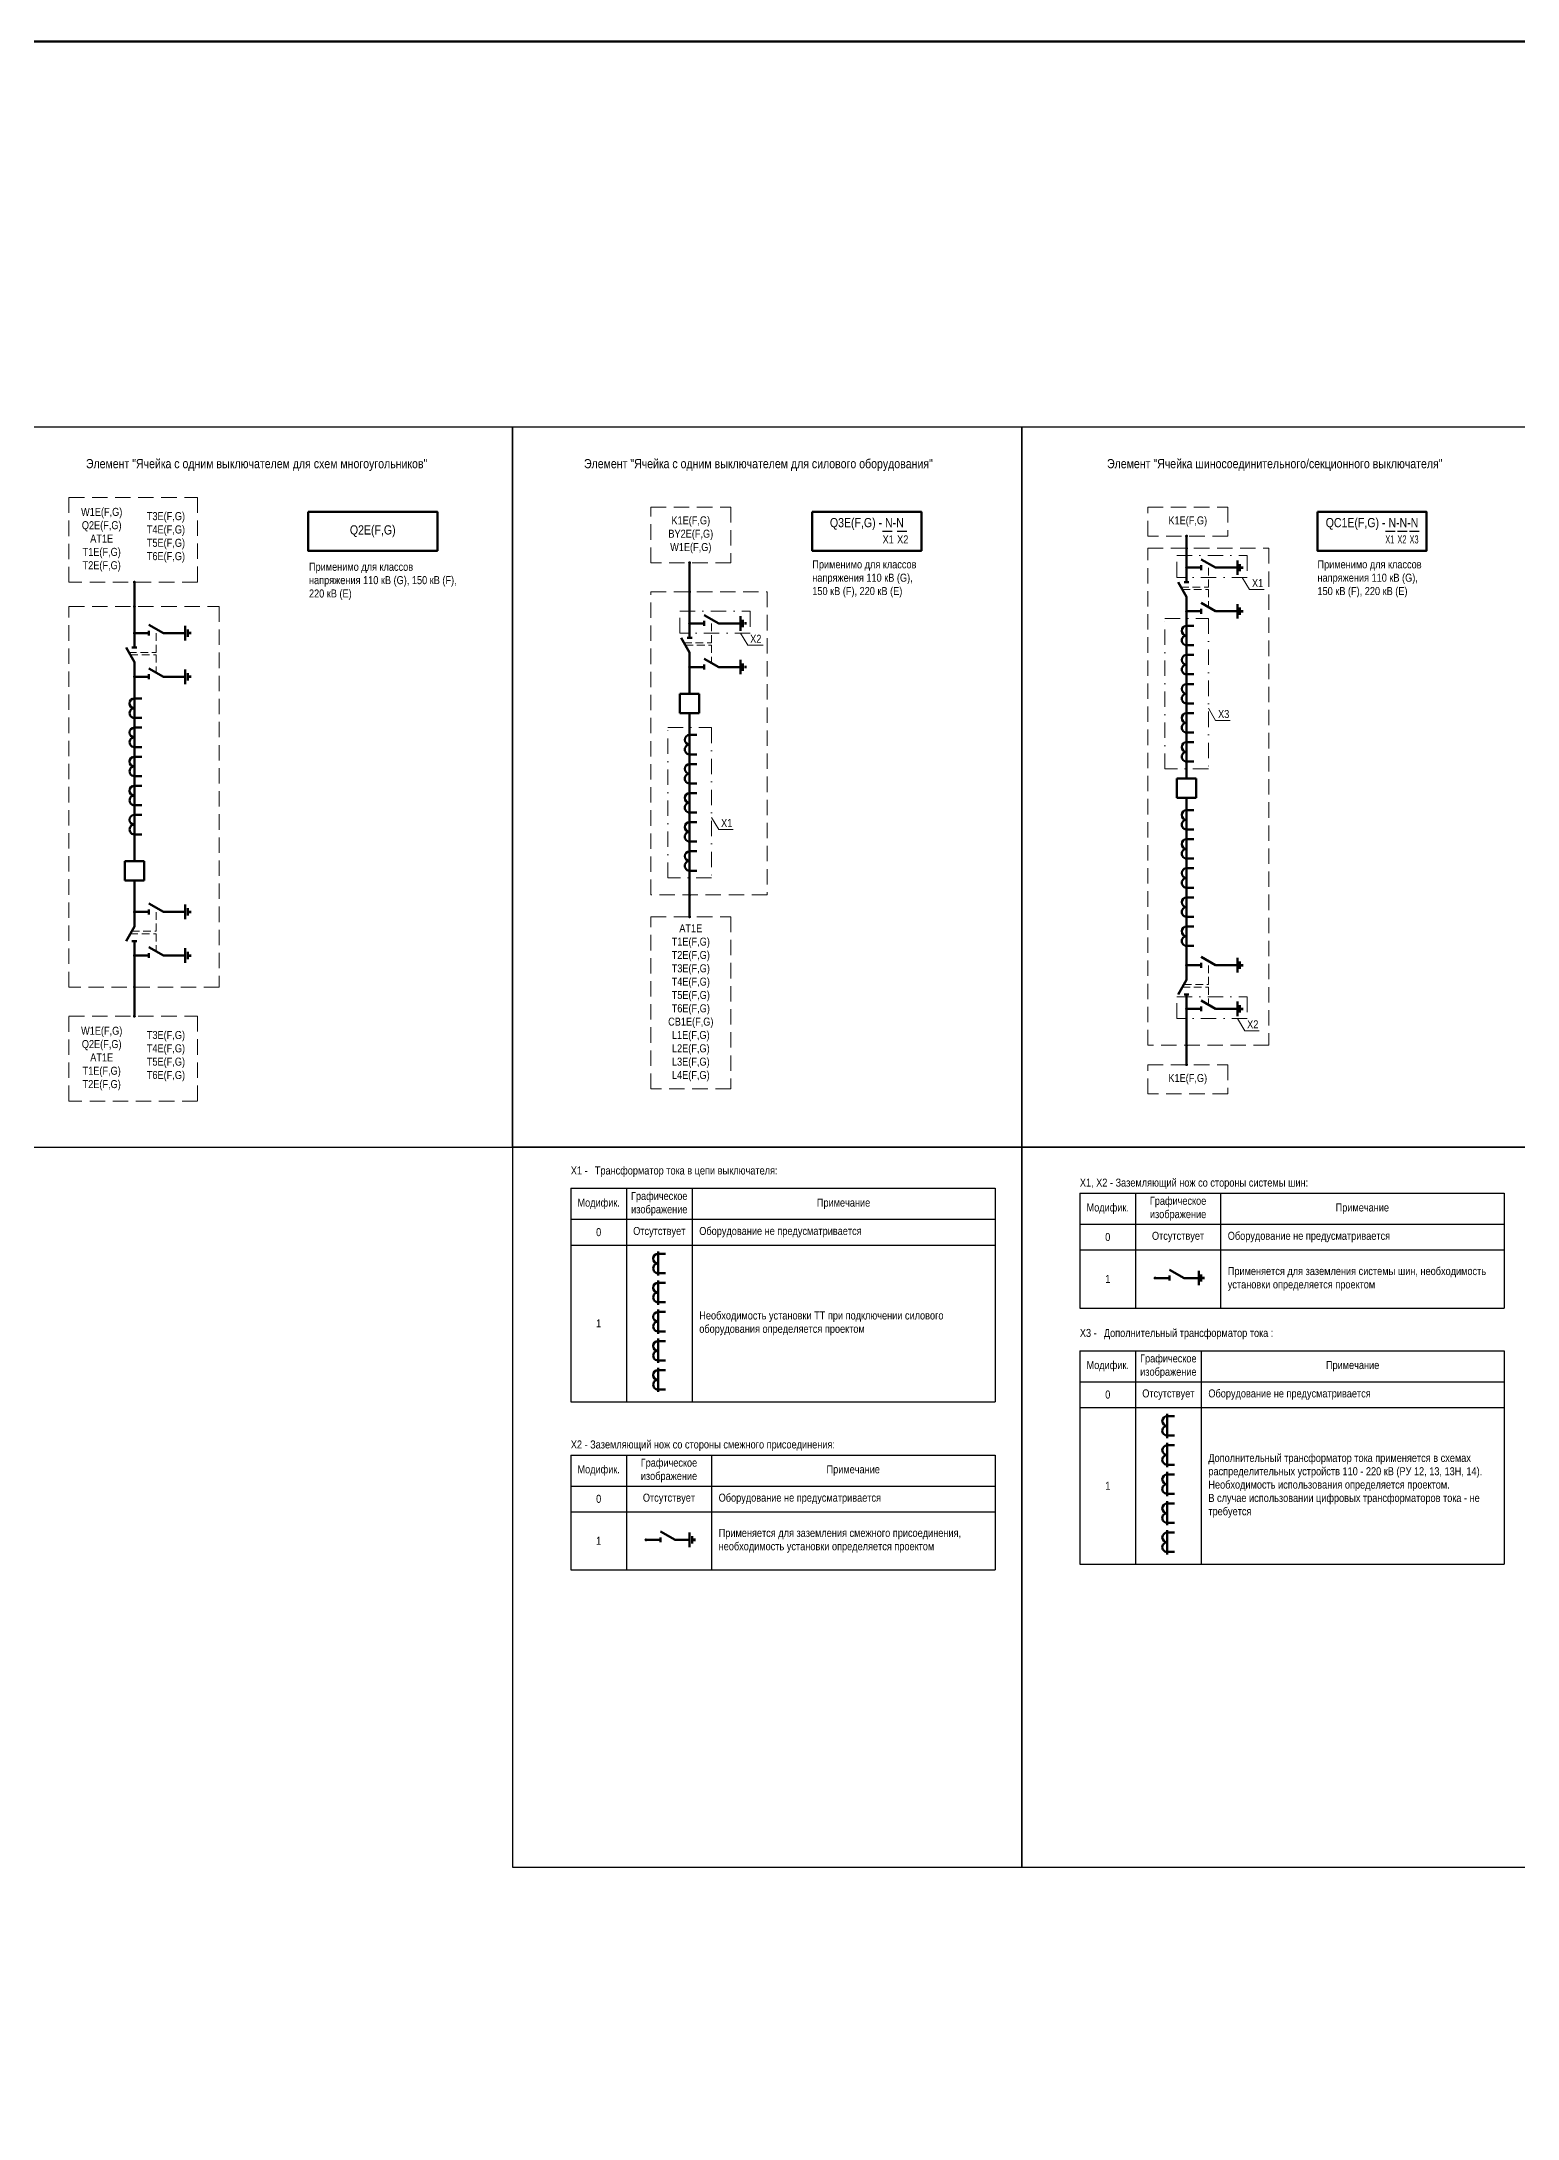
# Model space of a CAD drawing. Header units: millimetres. Extents: x 2565 to 10526, y 3800 to 9503.
# Drawn here: x 5123 to 5732, y 6928 to 7785 of the extents above; entities that cross this region are included whole.
import ezdxf
from ezdxf.enums import TextEntityAlignment as Align

# ---------------------------------------------------------------- set-up
doc = ezdxf.new("R2010")
doc.units = ezdxf.units.MM
doc.linetypes.add('штриховая2', pattern=[9.525, 6.35, -3.175])
doc.linetypes.add('штрихпунктирная2', pattern=[12.7, 6.35, -3.175, 0, -3.175])
for name, color, linetype, lineweight in [('Обводящая', 1, 'штрихпунктирная2', 13), ('Основная', 7, 'Continuous', 30), ('Толстая', 7, 'Continuous', 53), ('Штриховая', 7, 'штриховая2', 20)]:
    doc.layers.add(name, color=color, linetype=linetype, lineweight=lineweight)
doc.layers.add('Рамка', color=190, linetype='Continuous', lineweight=25, plot=False)
doc.styles.add('Narrow', font='ARIALN.TTF')
doc.styles.add('Вывод', font='tahoma.ttf', dxfattribs={"height": 2.5})
doc.styles.add('Компонент', font='ARIALN.TTF', dxfattribs={"height": 3.5})

# ---------------------------------------------------------------- blocks, each defined once
blk = doc.blocks.new('*U56')
at = {"color": 0}
for p, q in [((0, 0), (-8, 0)), ((-8, -8), (-8, 0)), ((0, -8), (0, 0)), ((0, -8), (-8, -8))]:
    blk.add_line(p, q, dxfattribs=at)
at = {"layer": 'Основная', "style": 'Компонент'}
blk.add_attdef('ОУ', text='', height=3.5, dxfattribs=at).set_placement((-15, -3), align=Align.MIDDLE_CENTER)
blk = doc.blocks.new('*U42')
at = {"color": 0, "lineweight": 50}
blk.add_line((0, -5), (0, 5), dxfattribs=at)
at = {"color": 0, "ltscale": 0.25}
for p, q in [((0, 4), (3, 4)), ((0, -4), (3, -4))]:
    blk.add_line(p, q, dxfattribs=at)
for centre, major_axis, start_param, end_param in [((0, -2), (-2, 0), 4.712389, 7.853982), ((0, 2), (0, -2), 3.141593, 6.283185)]:
    blk.add_ellipse(centre, major_axis=major_axis, ratio=1, start_param=start_param, end_param=end_param, dxfattribs=at)
at = {"layer": 'Основная'}
for tag, height, style, p in [('ОУ', 3.5, 'Компонент', (-6, 0)), ('В1', 2.5, 'Вывод', (5, 6)), ('В2', 2.5, 'Вывод', (5, -6))]:
    blk.add_attdef(tag, text='', height=height, dxfattribs=dict(at, style=style)).set_placement(p, align=Align.MIDDLE_CENTER)
blk = doc.blocks.new('*U25')
at = {"color": 0}
for p, q in [((-3, 0), (0, 0)), ((0, -3), (0, 3)), ((1, -1.5), (1, 1.5)), ((2, -0.5), (2, 0.5))]:
    blk.add_line(p, q, dxfattribs=at)
blk = doc.blocks.new('*U191')
at = {"color": 0}
blk.add_line((0, 0), (6, 3.43), dxfattribs=at)
blk = doc.blocks.new('*U35')
at = {"color": 0}
blk.add_line((0, -1), (0, 1), dxfattribs=at)
blk = doc.blocks.new('*U93')
at = {"color": 0}
for p, q in [((0, 9), (0, 3)), ((0, -3), (0, -9))]:
    blk.add_line(p, q, dxfattribs=at)
at = {"color": 0, "ltscale": 0.25, "xscale": -1, "rotation": 90}
for name, p in [('*U191', (0, 3)), ('*U35', (0, -3))]:
    blk.add_blockref(name, p, dxfattribs=at)
at = {"layer": 'Основная'}
for tag, height, style, p in [('ОУ', 3.5, 'Компонент', (-12, 0)), ('В2', 2.5, 'Вывод', (2, 7)), ('В1', 2.5, 'Вывод', (2, -7))]:
    blk.add_attdef(tag, text='', height=height, dxfattribs=dict(at, style=style)).set_placement(p, align=Align.MIDDLE_CENTER)
blk = doc.blocks.new('*U41')
at = {"color": 0}
for p, q in [((-3, 0), (-9, 0)), ((9, 0), (3, 0))]:
    blk.add_line(p, q, dxfattribs=at)
at = {"color": 0, "ltscale": 0.25, "xscale": -1}
for name, p in [('*U191', (3, 0)), ('*U35', (-3, 0))]:
    blk.add_blockref(name, p, dxfattribs=at)
at = {"layer": 'Основная'}
for tag, height, style, p in [('ОУ', 3.5, 'Компонент', (0, 12)), ('В1', 2.5, 'Вывод', (-7, -2)), ('В2', 2.5, 'Вывод', (7, -2))]:
    blk.add_attdef(tag, text='', height=height, dxfattribs=dict(at, style=style)).set_placement(p, align=Align.MIDDLE_CENTER)
blk = doc.blocks.new('*U33')
at = {"color": 0}
for p, q in [((0, 3), (0, 9)), ((0, -9), (0, -3))]:
    blk.add_line(p, q, dxfattribs=at)
at = {"color": 0, "ltscale": 0.25, "rotation": 89.99999999999999}
for name, p in [('*U191', (0, -3)), ('*U35', (0, 3))]:
    blk.add_blockref(name, p, dxfattribs=at)
at = {"layer": 'Основная'}
for tag, height, style, p in [('ОУ', 3.5, 'Компонент', (-12, 0)), ('В1', 2.5, 'Вывод', (2, 7)), ('В2', 2.5, 'Вывод', (2, -7))]:
    blk.add_attdef(tag, text='', height=height, dxfattribs=dict(at, style=style)).set_placement(p, align=Align.MIDDLE_CENTER)
blk = doc.blocks.new('*T76')
at = {"layer": 'Основная', "color": 0, "linetype": 'ByBlock', "lineweight": -2, "transparency": 16777216}
for p, q in [((0, 0), (175, 0)), ((0, 0), (0, -47.37)), ((23, 0), (23, -47.37)), ((58, 0), (58, -47.37)), ((175, 0), (175, -47.37)), ((0, -12.79), (175, -12.79)), ((0, -23.39), (175, -23.39)), ((0, -47.37), (175, -47.37))]:
    blk.add_line(p, q, dxfattribs=at)
at = {"layer": 'Основная', "color": 0, "transparency": 16777216, "char_height": 3.3, "style": 'Narrow'}
for s, insert, width, attachment_point in [('Модифик.', (11.5, -6.4), 20, 5), ('Графическое изображение', (40.5, -6.4), 32, 5), ('Примечание', (116.5, -6.4), 114, 5), ('0', (11.5, -18.09), 20, 5), ('Отсутствует', (40.5, -18.09), 32, 5), ('Оборудование не предусматривается', (61, -18.09), 111, 4), ('1', (11.5, -35.38), 20, 5), ('Применяется для заземления системы шин, необходимость установки определяется проектом', (61, -35.38), 111, 4)]:
    blk.add_mtext(s, dxfattribs=dict(at, insert=insert, width=width, attachment_point=attachment_point))
blk = doc.blocks.new('*T77')
at = {"layer": 'Основная', "color": 0, "linetype": 'ByBlock', "lineweight": -2, "transparency": 16777216}
for p, q in [((0, 0), (175, 0)), ((0, 0), (0, -88)), ((23, 0), (23, -88)), ((50, 0), (50, -88)), ((175, 0), (175, -88)), ((0, -12.79), (175, -12.79)), ((0, -23.39), (175, -23.39)), ((0, -88), (175, -88))]:
    blk.add_line(p, q, dxfattribs=at)
at = {"layer": 'Основная', "color": 0, "transparency": 16777216, "char_height": 3.3, "style": 'Narrow'}
for s, insert, width, attachment_point in [('Модифик.', (11.5, -6.4), 20, 5), ('Графическое изображение', (36.5, -6.4), 24, 5), ('Примечание', (112.5, -6.4), 122, 5), ('0', (11.5, -18.09), 20, 5), ('Отсутствует', (36.5, -18.09), 24, 5), ('Оборудование не предусматривается', (53, -18.09), 119, 4), ('Дополнительный трансформатор тока применяется в схемах распределительных устройств 110 - 220 кВ (РУ 12, 13, 13Н, 14). Необходимость использования определяется проектом.\\PВ случае использовании цифровых трансформаторов тока - не требуется', (53, -55.7), 119, 4), ('1', (11.5, -55.7), 20, 5)]:
    blk.add_mtext(s, dxfattribs=dict(at, insert=insert, width=width, attachment_point=attachment_point))
blk = doc.blocks.new('*T167')
at = {"layer": 'Основная', "color": 0, "linetype": 'ByBlock', "lineweight": -2, "transparency": 16777216}
for p, q in [((0, 0), (175, 0)), ((0, 0), (0, -88)), ((23, 0), (23, -88)), ((50, 0), (50, -88)), ((175, 0), (175, -88)), ((0, -12.79), (175, -12.79)), ((0, -23.39), (175, -23.39)), ((0, -88), (175, -88))]:
    blk.add_line(p, q, dxfattribs=at)
at = {"layer": 'Основная', "color": 0, "transparency": 16777216, "char_height": 3.3, "style": 'Narrow'}
for s, insert, width, attachment_point in [('Модифик.', (11.5, -6.4), 20, 5), ('Графическое изображение', (36.5, -6.4), 24, 5), ('Примечание', (112.5, -6.4), 122, 5), ('0', (11.5, -18.09), 20, 5), ('Отсутствует', (36.5, -18.09), 24, 5), ('Оборудование не предусматривается', (53, -18.09), 119, 4), ('Необходимость установки ТТ при подключении силового оборудования определяется проектом', (53, -55.7), 119, 4), ('1', (11.5, -55.7), 20, 5)]:
    blk.add_mtext(s, dxfattribs=dict(at, insert=insert, width=width, attachment_point=attachment_point))
blk = doc.blocks.new('*T168')
at = {"layer": 'Основная', "color": 0, "linetype": 'ByBlock', "lineweight": -2, "transparency": 16777216}
for p, q in [((0, 0), (175, 0)), ((0, 0), (0, -47.37)), ((23, 0), (23, -47.37)), ((58, 0), (58, -47.37)), ((175, 0), (175, -47.37)), ((0, -12.79), (175, -12.79)), ((0, -23.39), (175, -23.39)), ((0, -47.37), (175, -47.37))]:
    blk.add_line(p, q, dxfattribs=at)
at = {"layer": 'Основная', "color": 0, "transparency": 16777216, "char_height": 3.3, "style": 'Narrow'}
for s, insert, width, attachment_point in [('Модифик.', (11.5, -6.4), 20, 5), ('Графическое изображение', (40.5, -6.4), 32, 5), ('Примечание', (116.5, -6.4), 114, 5), ('0', (11.5, -18.09), 20, 5), ('Отсутствует', (40.5, -18.09), 32, 5), ('Оборудование не предусматривается', (61, -18.09), 111, 4), ('1', (11.5, -35.38), 20, 5), ('Применяется для заземления смежного присоединения, необходимость установки определяется проектом', (61, -35.38), 111, 4)]:
    blk.add_mtext(s, dxfattribs=dict(at, insert=insert, width=width, attachment_point=attachment_point))

msp = doc.modelspace()

# ---------------------------------------------------------------- linework, layer by layer
at = {"layer": 'Обводящая', "linetype": 'штрихпунктирная2'}
for points in [[(5591, 7573), (5620, 7573), (5620, 7564), (5591, 7564)], [(5386, 7550), (5415, 7550), (5415, 7541), (5386, 7541)], [(5586, 7547), (5604, 7547), (5604, 7485), (5586, 7485)], [(5381, 7502), (5399, 7502), (5399, 7440), (5381, 7440)], [(5591, 7391), (5620, 7391), (5620, 7382), (5591, 7382)]]:
    msp.add_lwpolyline(points, close=True, dxfattribs=at)
at = {"layer": 'Обводящая'}
for points in [[(5618, 7564), (5621, 7559), (5627, 7559)], [(5411, 7541), (5414, 7536), (5421, 7536)], [(5604, 7510), (5607, 7505), (5613, 7505)], [(5399, 7465), (5402, 7460), (5408, 7460)], [(5616, 7382), (5619, 7377), (5625, 7377)]]:
    msp.add_lwpolyline(points, dxfattribs=at)
at = {"layer": 'Основная', "color": 5, "lineweight": 70}
msp.add_lwpolyline([(4029, 7785), (10150, 7785), (10150, 6031), (4029, 6031)], close=True, dxfattribs=at)
at = {"layer": 'Основная'}
for points in [[(5469.62, 7583), (5473.62, 7583)], [(5475.62, 7583), (5479.62, 7583)], [(5677, 7583), (5681, 7583)], [(5682, 7583), (5686, 7583)], [(5687, 7583), (5691, 7583)]]:
    msp.add_lwpolyline(points, dxfattribs=at)
at = {"layer": 'Рамка'}
for points in [[(5107, 7329), (5317, 7329), (5317, 7626), (5107, 7626)], [(5317, 7329), (5527, 7329), (5527, 7626), (5317, 7626)], [(5527, 7329), (5737, 7329), (5737, 7626), (5527, 7626)], [(5317, 7032), (5527, 7032), (5527, 7329), (5317, 7329)], [(5527, 7032), (5737, 7032), (5737, 7329), (5527, 7329)]]:
    msp.add_lwpolyline(points, close=True, dxfattribs=at)
at = {"layer": 'Толстая'}
for points in [[(5232.62, 7591), (5286, 7591), (5286, 7575), (5232.62, 7575)], [(5440.62, 7591), (5485.62, 7591), (5485.62, 7575), (5440.62, 7575)], [(5649, 7591), (5694, 7591), (5694, 7575), (5649, 7575)]]:
    msp.add_lwpolyline(points, close=True, dxfattribs=at)
at = {"layer": 'Толстая', "ltscale": 0.25, "const_width": 0.6}
for points in [[(5594.7, 7581, 1), (5595.3, 7581, 1)], [(5594.7, 7576, 1), (5595.3, 7576, 1)], [(5389.7, 7570, 1), (5390.3, 7570, 1)], [(5594.7, 7568, 1), (5595.3, 7568, 1)], [(5160.7, 7562, 1), (5161.3, 7562, 1)], [(5389.7, 7558, 1), (5390.3, 7558, 1)], [(5160.7, 7552, 1), (5161.3, 7552, 1)], [(5594.7, 7550, 1), (5595.3, 7550, 1)], [(5160.7, 7541, 1), (5161.3, 7541, 1)], [(5389.7, 7545, 1), (5390.3, 7545, 1)], [(5160.7, 7523, 1), (5161.3, 7523, 1)], [(5389.7, 7527, 1), (5390.3, 7527, 1)], [(5389.7, 7433, 1), (5390.3, 7433, 1)], [(5160.7, 7426, 1), (5161.3, 7426, 1)], [(5389.7, 7424, 1), (5390.3, 7424, 1)], [(5160.7, 7408, 1), (5161.3, 7408, 1)], [(5594.7, 7404, 1), (5595.3, 7404, 1)], [(5160.7, 7395, 1), (5161.3, 7395, 1)], [(5594.7, 7386, 1), (5595.3, 7386, 1)], [(5160.7, 7383, 1), (5161.3, 7383, 1)], [(5594.7, 7371, 1), (5595.3, 7371, 1)], [(5594.7, 7363, 1), (5595.3, 7363, 1)], [(5581.7, 7275, 1), (5582.3, 7275, 1)], [(5371.7, 7167, 1), (5372.3, 7167, 1)]]:
    msp.add_lwpolyline(points, format="xyb", close=True, dxfattribs=at)
at = {"layer": 'Толстая'}
for points in [[(5595, 7568), (5595, 7581)], [(5390, 7545), (5390, 7570)], [(5161, 7541), (5161, 7562)], [(5595, 7550), (5595, 7481)], [(5161, 7447), (5161, 7523)], [(5390, 7516), (5390, 7527)], [(5390, 7439), (5390, 7508)], [(5595, 7473), (5595, 7404)], [(5161, 7435), (5161, 7439)], [(5390, 7439), (5390, 7424)], [(5161, 7435), (5161, 7426)], [(5161, 7408), (5161, 7383)], [(5595, 7386), (5595, 7363)]]:
    msp.add_lwpolyline(points, dxfattribs=at)
at = {"layer": 'Штриховая', "linetype": 'штриховая2'}
for points in [[(5134, 7597), (5187, 7597), (5187, 7562), (5134, 7562)], [(5374, 7593), (5407, 7593), (5407, 7570), (5374, 7570)], [(5374, 7424), (5407, 7424), (5407, 7353), (5374, 7353)], [(5134, 7383), (5187, 7383), (5187, 7348), (5134, 7348)], [(5579, 7363), (5612, 7363), (5612, 7351), (5579, 7351)]]:
    msp.add_lwpolyline(points, close=True, dxfattribs=at)
at = {"layer": 'Штриховая'}
for points in [[(5579, 7593), (5612, 7593), (5612, 7581), (5579, 7581)], [(5579, 7576), (5629, 7576), (5629, 7371), (5579, 7371)], [(5374, 7558), (5422, 7558), (5422, 7433), (5374, 7433)], [(5134, 7552), (5196, 7552), (5196, 7395), (5134, 7395)]]:
    msp.add_lwpolyline(points, close=True, dxfattribs=at)
at = {"layer": 'Штриховая', "ltscale": 0.5}
for points in [[(5592.71, 7560), (5604, 7560), (5604, 7569.71)], [(5593.29, 7559), (5604, 7559), (5604, 7551.71)], [(5158.71, 7533), (5170, 7533), (5170, 7542.71)], [(5387.71, 7537), (5399, 7537), (5399, 7546.71)], [(5159.29, 7532), (5170, 7532), (5170, 7524.71)], [(5388.29, 7536), (5399, 7536), (5399, 7528.71)], [(5159.86, 7418), (5170, 7418), (5170, 7427.71)], [(5159.29, 7417), (5170, 7417), (5170, 7409.71)], [(5593.86, 7396), (5604, 7396), (5604, 7405.71)], [(5593.29, 7395), (5604, 7395), (5604, 7387.71)]]:
    msp.add_lwpolyline(points, dxfattribs=at)

# ---------------------------------------------------------------- block references
for name, p in [('*T167', (5341, 7312)), ('*T76', (5551, 7310)), ('*T77', (5551, 7245)), ('*T168', (5341, 7202))]:
    msp.add_blockref(name, p)
at = {"layer": 'Толстая', "ltscale": 0.25}
for name, p in [('*U33', (5595, 7559)), ('*U41', (5604, 7568)), ('*U25', (5616, 7568)), ('*U41', (5399, 7545)), ('*U25', (5411, 7545)), ('*U41', (5604, 7550)), ('*U25', (5616, 7550)), ('*U33', (5161, 7532)), ('*U41', (5170, 7541)), ('*U25', (5182, 7541)), ('*U33', (5390, 7536)), ('*U42', (5595, 7540)), ('*U41', (5399, 7527)), ('*U25', (5411, 7527)), ('*U42', (5595, 7528)), ('*U41', (5170, 7523)), ('*U25', (5182, 7523)), ('*U42', (5161, 7510)), ('*U56', (5394, 7516)), ('*U42', (5595, 7516)), ('*U42', (5595, 7504)), ('*U42', (5161, 7498)), ('*U42', (5390, 7495)), ('*U42', (5595, 7492)), ('*U42', (5161, 7486)), ('*U42', (5390, 7483)), ('*U42', (5161, 7474)), ('*U56', (5599, 7481)), ('*U42', (5390, 7471)), ('*U42', (5161, 7462)), ('*U42', (5390, 7459)), ('*U42', (5595, 7464)), ('*U42', (5595, 7452)), ('*U56', (5165, 7447)), ('*U42', (5390, 7447)), ('*U42', (5595, 7440)), ('*U41', (5170, 7426)), ('*U25', (5182, 7426)), ('*U42', (5595, 7428)), ('*U93', (5161, 7417)), ('*U42', (5595, 7416)), ('*U41', (5170, 7408)), ('*U25', (5182, 7408)), ('*U93', (5595, 7395)), ('*U41', (5604, 7404)), ('*U25', (5616, 7404)), ('*U41', (5604, 7386)), ('*U25', (5616, 7386)), ('*U42', (5377, 7281)), ('*U42', (5377, 7269)), ('*U41', (5591, 7275)), ('*U25', (5600, 7275)), ('*U42', (5377, 7257)), ('*U42', (5377, 7245)), ('*U42', (5377, 7233)), ('*U42', (5587, 7214)), ('*U42', (5587, 7202)), ('*U42', (5587, 7190)), ('*U42', (5587, 7178)), ('*U41', (5381, 7167)), ('*U42', (5587, 7166)), ('*U25', (5390, 7167))]:
    msp.add_blockref(name, p, dxfattribs=at)

# ---------------------------------------------------------------- texts
at = {"layer": 'Основная', "style": 'Narrow'}
for s, p in [('Элемент "Ячейка с одним выключателем для схем многоугольников" ', (5212, 7609)), ('Элемент "Ячейка с одним выключателем для силового оборудования" ', (5419, 7609)), ('Элемент "Ячейка шиносоединительного/секционного выключателя" ', (5632, 7609))]:
    msp.add_text(s, height=3.8, dxfattribs=at).set_placement(p, align=Align.CENTER)
for s, p in [('X2', (5475.62, 7578)), ('X1', (5469.62, 7578)), ('X1', (5622, 7560)), ('X2', (5415, 7537)), ('X3', (5608, 7506)), ('X1', (5403, 7461)), ('X2', (5620, 7378))]:
    msp.add_text(s, height=3.3, dxfattribs=at).set_placement(p)
at = {"layer": 'Основная', "style": 'Narrow', "width": 0.8}
for s, p in [('X2', (5682, 7578)), ('X3', (5687, 7578)), ('X1', (5677, 7578))]:
    msp.add_text(s, height=3.3, dxfattribs=at).set_placement(p)
at = {"layer": 'Основная', "style": 'Narrow'}
for s, insert, char_height, width, attachment_point in [('W1E(F,G)\\PQ2E(F,G)\\PAT1E\\PT1E(F,G)\\PT2E(F,G)', (5147.5, 7579.5), 3.3, 27, 5), ('T3E(F,G)\\PT4E(F,G)\\PT5E(F,G)\\PT6E(F,G)', (5174, 7580.5), 3.3, 26, 5), ('\\pi-11.4,l11.4,t11.4;Q2E(F,G)', (5259.31, 7583), 3.8, 53.3807, 5), ('K1E(F,G)\\PBY2E(F,G)\\PW1E(F,G)', (5390.5, 7581.5), 3.3, 33, 5), ('\\pi-11.4,l11.4,t11.4;Q3E(F,G) - N-N', (5463.12, 7586), 3.8, 45, 5), ('K1E(F,G)', (5595.5, 7587), 3.3, 33, 5), ('\\pi-11.4,l11.4,t11.4;QC1E(F,G) - N-N-N ', (5671.5, 7586), 3.8, 45, 5), ('Применимо для классов напряжения 110 кВ (G), 150 кВ (F), 220 кВ (E)', (5233, 7570), 3.3, 65, 1), ('Применимо для классов напряжения 110 кВ (G), 150 кВ (F), 220 кВ (E)', (5440.62, 7571), 3.3, 47, 1), ('Применимо для классов напряжения 110 кВ (G), 150 кВ (F), 220 кВ (E)', (5649, 7571), 3.3, 47, 1), ('\\pt3.3;AT1E\\PT1E(F,G)\\P\\ptz;T2E(F,G)\\P\\pt3.3;T3E(F,G)\\P\\ptz;T4E(F,G)\\PT5E(F,G)\\PT6E(F,G)\\P\\pt3.3;CB1E(F,G)\\P\\ptz;L1E(F,G)\\PL2E(F,G)\\PL3E(F,G)\\PL4E(F,G)', (5390.5, 7388.5), 3.3, 33, 5), ('W1E(F,G)\\PQ2E(F,G)\\PAT1E\\PT1E(F,G)\\PT2E(F,G)', (5147.5, 7365.5), 3.3, 27, 5), ('T3E(F,G)\\PT4E(F,G)\\PT5E(F,G)\\PT6E(F,G)', (5174, 7366.5), 3.3, 26, 5), ('K1E(F,G)', (5595.5, 7357), 3.3, 33, 5), ('\\pi-9.9,l9.9,t9.9;X1 -^IТрансформатор тока в цепи выключателя:', (5341, 7321), 3.3, 150, 1), ('\\pi-9.9,l9.9,t9.9;X1, X2 - Заземляющий нож со стороны системы шин:', (5551, 7316), 3.3, 166, 1), ('\\pi-9.9,l9.9,t9.9;X3 -^IДополнительный трансформатор тока :', (5551, 7254), 3.3, 150, 1), ('\\pi-9.9,l9.9,t9.9;X2 - Заземляющий нож со стороны смежного присоединения:', (5341, 7208), 3.3, 166, 1)]:
    msp.add_mtext(s, dxfattribs=dict(at, insert=insert, char_height=char_height, width=width, attachment_point=attachment_point))

doc.saveas('drawing.dxf')
